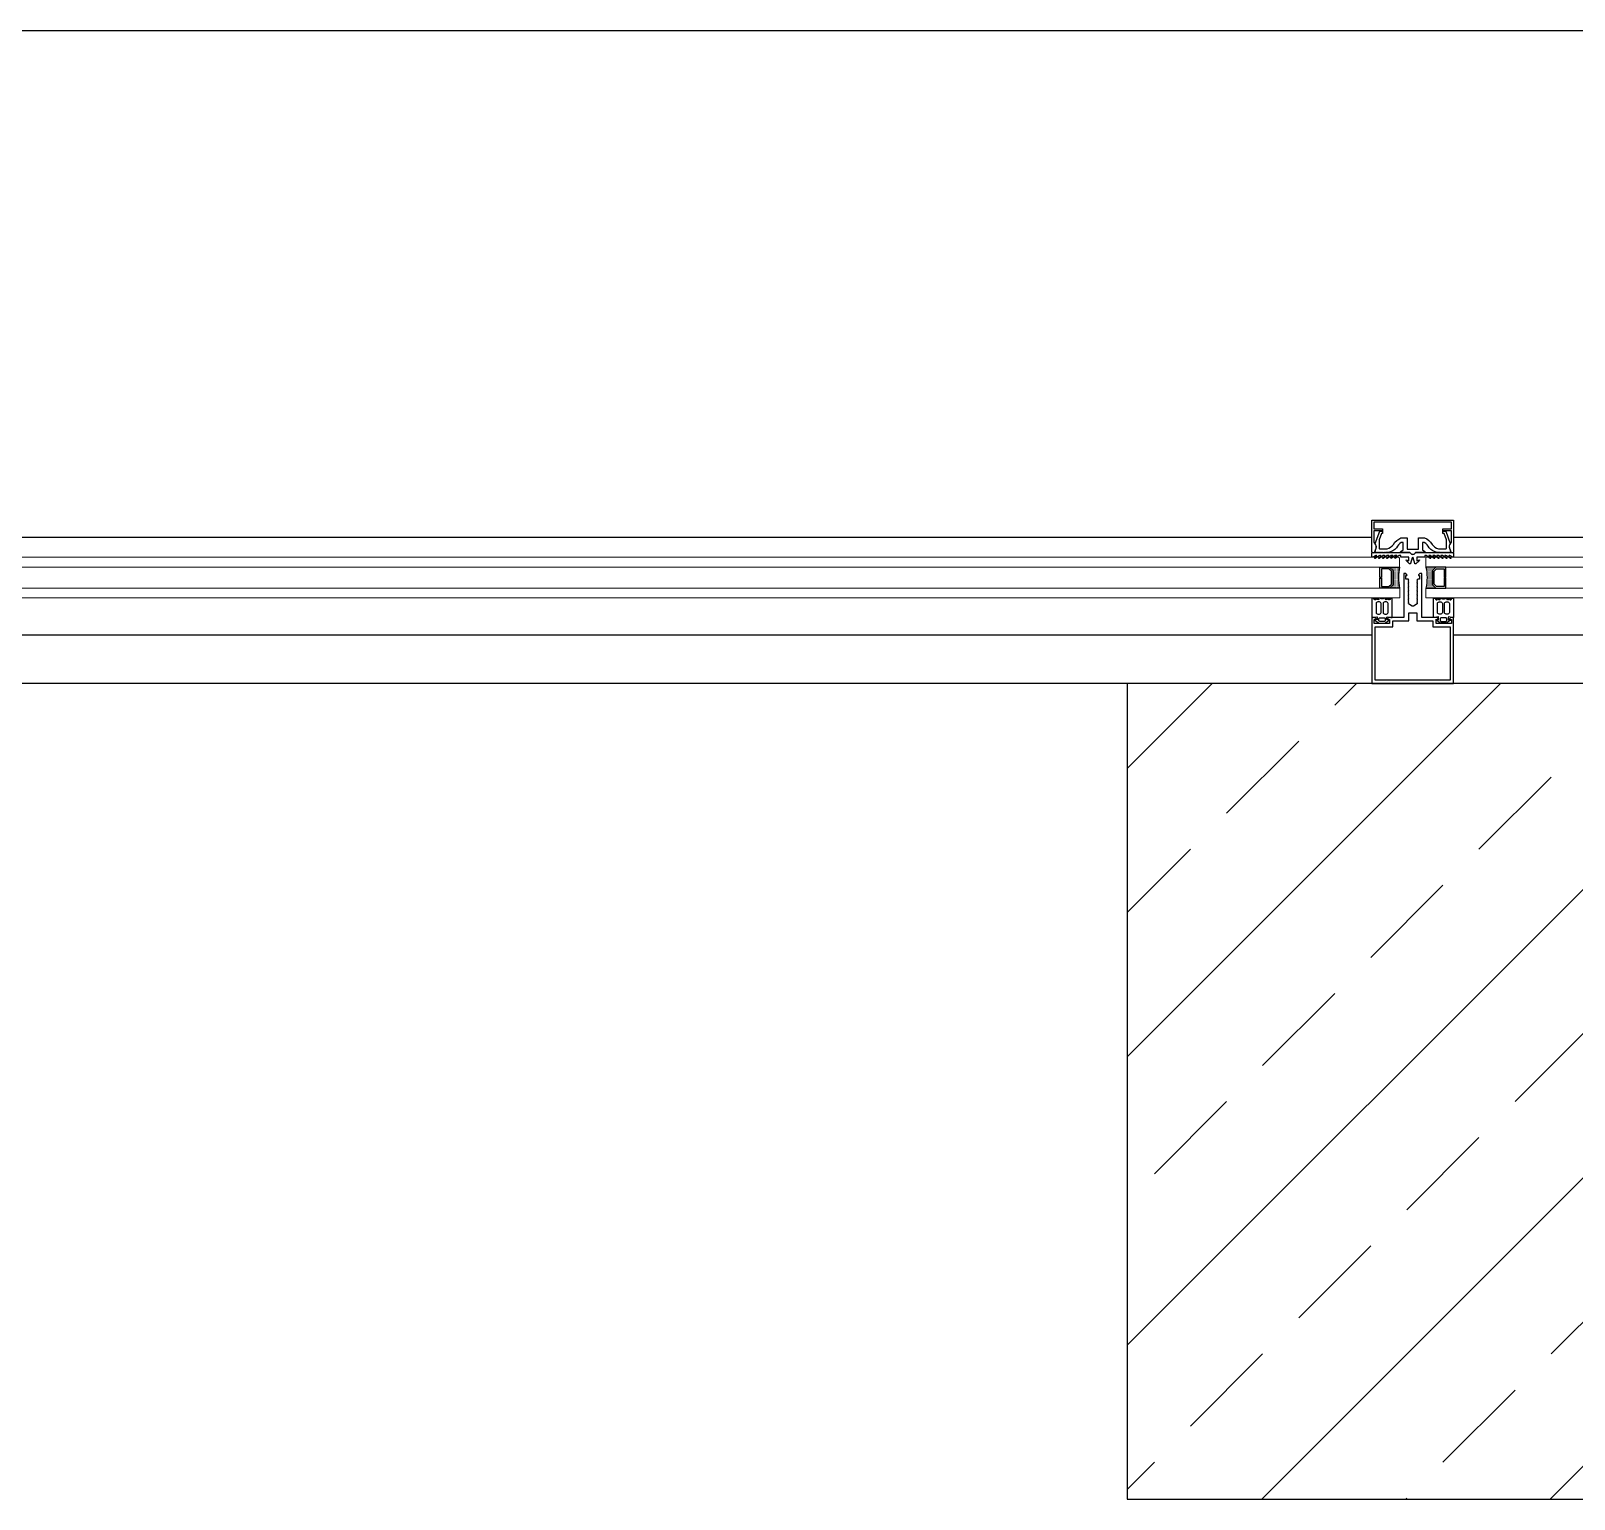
# Model space of a CAD drawing. Header units: centimetres. Extents: x 681015 to 688218, y 3995806 to 4004619.
# Drawn here: x 683441.8 to 683536.4, y 4003357.7 to 4003447.7 of the extents above; entities that cross this region are included whole.
import ezdxf

# ---------------------------------------------------------------- set-up
doc = ezdxf.new("R2010")
doc.units = ezdxf.units.CM
doc.header["$LTSCALE"] = 100
doc.header["$MEASUREMENT"] = 0
doc.linetypes.add('DUZ', pattern=[500, 500])
doc.layers.get('0').update_dxf_attribs({"linetype": 'DUZ'})
for name, color, linetype in [('ALM', 113, 'Continuous'), ('B-H', 34, 'Continuous'), ('BA', 6, 'Continuous'), ('DUV', 4, 'Continuous'), ('GOR1', 9, 'Continuous'), ('TARAMA', 54, 'Continuous')]:
    doc.layers.add(name, color=color, linetype=linetype)
doc.layers.add('CAM', color=151, linetype='Continuous', lineweight=15)

# ---------------------------------------------------------------- blocks, each defined once
blk = doc.blocks.new('A$C5FE96F92')
at = {"layer": 'TARAMA'}
h = blk.add_hatch(dxfattribs=at)
h.set_pattern_fill('DOTS', color=4, scale=0.2, style=0)
h.set_pattern_definition([(0, (790.05817, 737.7273), (0.15875, 0.3175), [0, -0.3175])])
edge = h.paths.add_edge_path()
edge.add_line((12.97, 6.13), (10.85, 4.01))
edge.add_line((10.85, 4.01), (2.12, 4.01))
edge.add_line((2.12, 4.01), (0, 6.13))
edge.add_line((0, 6.13), (0, 0))
edge.add_arc((6.49, -29.65), 30.35, 77.66377, 102.33612, ccw=False)
edge.add_line((12.97, 0), (12.97, 6.13))
at = {"layer": 'TARAMA', "color": 0}
blk.add_lwpolyline([(12.97, 12.13), (6.91, 12.13), (6.91, 11.13), (11.97, 11.13), (11.97, 6.54), (10.43, 5.01), (2.54, 5.01), (1, 6.54), (1, 11.13), (6.49, 11.13), (6.49, 12.13), (0, 12.13), (0, 6.13), (2.12, 4.01), (10.85, 4.01), (12.97, 6.13)], close=True, dxfattribs=at)
blk.add_lwpolyline([(12.97, 6.13), (10.85, 4.01), (2.12, 4.01), (0, 6.13), (0, 0, -0.108071), (12.97, 0)], format="xyb", close=True, dxfattribs=at)
blk = doc.blocks.new('A$C195C4F4A')
at = {"color": 0}
for points in [[(0, 15.38), (0.77, 15.38, -0.275602), (0.88, 15.32, -0.004194), (0.89, 15.31), (1.48, 14.52, 0.280116), (1.71, 14.38), (2.25, 14.38, 0.708972), (2.32, 14.56), (1.7, 15.14, -0.796856), (1.75, 15.38), (2.05, 15.38, -0.115115), (2.29, 15.32), (3.38, 14.55, 0.22004), (3.91, 14.38), (3.98, 14.38, 0.817314), (4.05, 14.71), (3.21, 15.09, -0.557577), (3.27, 15.38), (3.86, 15.38, -0.094678), (4.21, 15.3), (5.6, 14.9, 0.12718), (5.77, 14.88), (6.62, 14.88, 0.12718), (6.79, 14.9), (8.18, 15.3, -0.094678), (8.53, 15.38), (9.11, 15.38, -0.557577), (9.18, 15.09), (8.33, 14.71, 0.817314), (8.41, 14.38), (8.48, 14.38, 0.22004), (9.01, 14.55), (10.1, 15.32, -0.115115), (10.34, 15.38), (10.64, 15.38, -0.796856), (10.69, 15.14), (10.07, 14.56, 0.708972), (10.13, 14.38), (10.68, 14.38, 0.280116), (10.91, 14.52), (11.5, 15.31, -0.28012), (11.62, 15.38), (12.39, 15.38), (12.39, 3.38), (11.63, 3.38), (9.38, 3.82, 0.414214), (9.18, 3.62), (9.18, 2.15, 0.488737), (9.44, 2), (10.65, 2.28, -0.590166), (10.77, 2.13), (10.41, 1.52), (7.93, 0.02, -0.078055), (7.82, 0), (4.57, 0, -0.078055), (4.46, 0.02), (1.97, 1.52), (1.62, 2.13, -0.590166), (1.74, 2.28), (2.95, 2, 0.488737), (3.21, 2.15), (3.21, 3.62, 0.414214), (3.01, 3.82), (0.76, 3.38), (0, 3.38)], [(2.53, 6.57), (2.53, 12.01, -0.414214), (3.53, 13.01), (4.53, 13.01, -0.414214), (5.53, 12.01), (5.53, 6.57, -0.414214), (4.53, 5.57), (3.53, 5.57, -0.414214)], [(6.82, 6.57), (6.82, 12.01, -0.414214), (7.82, 13.01), (8.82, 13.01, -0.414214), (9.82, 12.01), (9.82, 6.57, -0.414214), (8.82, 5.57), (7.82, 5.57, -0.414214)], [(4.21, 2.69), (4.21, 1.58, 0.414214), (4.71, 1.08), (7.68, 1.08, 0.414214), (8.18, 1.58), (8.18, 2.69, 0.414214), (7.68, 3.19), (4.71, 3.19, 0.414214)]]:
    blk.add_lwpolyline(points, format="xyb", close=True, dxfattribs=at)

msp = doc.modelspace()

# ---------------------------------------------------------------- hatches: boundary and pattern name
at = {"layer": 'B-H'}
h = msp.add_hatch(dxfattribs=at)
h.set_pattern_fill('ANSI33', color=256, scale=50, angle=360, style=0)
h.set_pattern_definition([(45, (525.103, -43129.298), (-8.838834765, 8.838834765), []), (45, (533.941, -43129.298), (-8.838834765, 8.838834765), [6.25, -3.125])])
h.paths.add_polyline_path([(683509.038, 4003357.706), (683559.038, 4003357.706), (683559.038, 4003407.706), (683509.038, 4003407.706)])

# ---------------------------------------------------------------- linework, layer by layer
msp.add_lwpolyline([(683526.192, 4003415.939), (683526.892, 4003415.939), (683526.892, 4003416.635), (683527.268, 4003416.635, -0.142905), (683527.73, 4003416.231, 0.157661), (683528.114, 4003415.948), (683528.535, 4003415.948, 0.459998), (683528.6, 4003416.007), (683528.603, 4003416.506), (683528.46, 4003416.899), (683528.392, 4003416.899), (683528.392, 4003417.049), (683528.565, 4003417.049), (683528.842, 4003416.288), (683528.843, 4003416.278), (683528.84, 4003416.267, 0.105867), (683528.779, 4003416.129, 0.126455), (683528.792, 4003416.007), (683528.889, 4003415.739), (683528.832, 4003415.739), (683528.818, 4003415.719), (683528.788, 4003415.759), (683528.758, 4003415.719), (683528.728, 4003415.759), (683528.698, 4003415.719), (683528.668, 4003415.759), (683528.638, 4003415.719), (683528.608, 4003415.759), (683528.578, 4003415.719), (683528.548, 4003415.759), (683528.518, 4003415.719), (683528.488, 4003415.759), (683528.458, 4003415.719), (683528.428, 4003415.759), (683528.398, 4003415.719), (683528.368, 4003415.759), (683528.338, 4003415.719), (683528.308, 4003415.759), (683528.278, 4003415.719), (683528.248, 4003415.759), (683528.218, 4003415.719), (683528.188, 4003415.759), (683528.173, 4003415.739), (683528.06, 4003415.739, -0.212081), (683527.549, 4003416.027, 0.116538), (683527.246, 4003416.352), (683527.142, 4003416.352), (683527.142, 4003415.889), (683527.142, 4003415.889, -0.797123), (683527.142, 4003415.889), (683527.142, 4003415.889), (683527.275, 4003415.788, -0.797123), (683527.272, 4003415.739), (683527.272, 4003415.739), (683527.272, 4003415.739), (683526.764, 4003415.739), (683526.764, 4003415.739), (683526.764, 4003415.739, 0.253164), (683526.68, 4003415.694, -0.253164), (683526.542, 4003415.619, -0.253164), (683526.404, 4003415.694, 0.253164), (683526.32, 4003415.739), (683526.32, 4003415.739), (683526.32, 4003415.739), (683525.813, 4003415.739), (683525.813, 4003415.739), (683525.813, 4003415.739, -0.797123), (683525.81, 4003415.788), (683525.943, 4003415.889), (683525.943, 4003415.889, -0.797123), (683525.943, 4003415.889), (683525.943, 4003415.889), (683525.943, 4003416.352), (683525.838, 4003416.352, 0.116538), (683525.535, 4003416.027, -0.212081), (683525.025, 4003415.739), (683524.912, 4003415.739), (683524.897, 4003415.759), (683524.867, 4003415.719), (683524.837, 4003415.759), (683524.807, 4003415.719), (683524.777, 4003415.759), (683524.747, 4003415.719), (683524.717, 4003415.759), (683524.687, 4003415.719), (683524.657, 4003415.759), (683524.627, 4003415.719), (683524.597, 4003415.759), (683524.567, 4003415.719), (683524.537, 4003415.759), (683524.507, 4003415.719), (683524.477, 4003415.759), (683524.447, 4003415.719), (683524.417, 4003415.759), (683524.387, 4003415.719), (683524.357, 4003415.759), (683524.327, 4003415.719), (683524.297, 4003415.759), (683524.267, 4003415.719), (683524.252, 4003415.739), (683524.196, 4003415.739), (683524.293, 4003416.007, 0.126455), (683524.305, 4003416.129, 0.105867), (683524.245, 4003416.267), (683524.242, 4003416.278), (683524.243, 4003416.288), (683524.52, 4003417.049), (683524.693, 4003417.049), (683524.693, 4003416.899), (683524.625, 4003416.899), (683524.482, 4003416.506), (683524.485, 4003416.007, 0.459998), (683524.55, 4003415.948), (683524.971, 4003415.948, 0.157661), (683525.355, 4003416.231, -0.142905), (683525.816, 4003416.635), (683526.192, 4003416.635), (683526.192, 4003415.939)], format="xyb")
msp.add_lwpolyline([(683526.68, 4003415.693, 0.253164), (683526.68, 4003415.693, -0.253164), (683526.764, 4003415.738), (683528.896, 4003415.738, -0.211017), (683528.909, 4003415.734, 0.38663), (683529.031, 4003415.724, -0.70801), (683529.043, 4003415.721), (683529.043, 4003415.436), (683528.991, 4003415.436), (683528.851, 4003415.536, 0.216707), (683528.769, 4003415.542, 0.471691), (683528.757, 4003415.514), (683528.878, 4003415.39, -0.340332), (683528.863, 4003415.357, -0.372354), (683528.849, 4003415.357), (683528.604, 4003415.537, 0.216707), (683528.522, 4003415.543, 0.471691), (683528.51, 4003415.515), (683528.631, 4003415.391, -0.340332), (683528.616, 4003415.358, -0.372354), (683528.602, 4003415.358), (683528.357, 4003415.538, 0.216707), (683528.275, 4003415.544, 0.471691), (683528.262, 4003415.516), (683528.383, 4003415.392, -0.340332), (683528.369, 4003415.359, -0.372354), (683528.355, 4003415.359), (683528.11, 4003415.539, 0.216707), (683528.027, 4003415.545, 0.471691), (683528.015, 4003415.517), (683528.136, 4003415.393, -0.340332), (683528.122, 4003415.36, -0.372354), (683528.108, 4003415.36), (683527.863, 4003415.54, 0.216707), (683527.78, 4003415.546, 0.471691), (683527.768, 4003415.518), (683527.889, 4003415.394, -0.340332), (683527.875, 4003415.361, -0.372354), (683527.861, 4003415.361), (683527.615, 4003415.541, 0.216707), (683527.533, 4003415.547, 0.471691), (683527.521, 4003415.519), (683527.642, 4003415.394, -0.340332), (683527.627, 4003415.361, -0.372354), (683527.614, 4003415.361), (683527.368, 4003415.541, 0.216707), (683527.286, 4003415.547, 0.471691), (683527.274, 4003415.519), (683527.274, 4003415.438), (683526.792, 4003415.438), (683526.792, 4003415.218), (683526.957, 4003415.288), (683526.928, 4003415.216), (683526.739, 4003415.039, -0.076659), (683526.732, 4003415.038), (683526.691, 4003415.038, -0.414214), (683526.672, 4003415.059), (683526.572, 4003415.414, 0.349501), (683526.572, 4003415.414, 0.796268), (683526.511, 4003415.414), (683526.411, 4003415.059, -0.414214), (683526.393, 4003415.038), (683526.351, 4003415.038, -0.076659), (683526.345, 4003415.039), (683526.155, 4003415.216), (683526.127, 4003415.288), (683526.292, 4003415.218), (683526.292, 4003415.438), (683525.81, 4003415.438), (683525.81, 4003415.519, 0.471691), (683525.798, 4003415.547, 0.216707), (683525.716, 4003415.541), (683525.47, 4003415.361, -0.372354), (683525.456, 4003415.361, -0.340332), (683525.442, 4003415.394), (683525.563, 4003415.519, 0.471691), (683525.551, 4003415.547, 0.216707), (683525.468, 4003415.541), (683525.223, 4003415.361, -0.372354), (683525.209, 4003415.361, -0.340332), (683525.195, 4003415.394), (683525.316, 4003415.518, 0.471691), (683525.304, 4003415.546, 0.216707), (683525.221, 4003415.54), (683524.976, 4003415.36, -0.372354), (683524.962, 4003415.36, -0.340332), (683524.948, 4003415.393), (683525.069, 4003415.517, 0.471691), (683525.056, 4003415.545, 0.216707), (683524.974, 4003415.539), (683524.729, 4003415.359, -0.372354), (683524.715, 4003415.359, -0.340332), (683524.7, 4003415.392), (683524.821, 4003415.516, 0.471691), (683524.809, 4003415.544, 0.216707), (683524.727, 4003415.538), (683524.481, 4003415.358, -0.372354), (683524.468, 4003415.358, -0.340332), (683524.453, 4003415.391), (683524.574, 4003415.515, 0.471691), (683524.562, 4003415.543, 0.216707), (683524.48, 4003415.537), (683524.234, 4003415.357, -0.372354), (683524.22, 4003415.357, -0.340332), (683524.206, 4003415.39), (683524.327, 4003415.514, 0.471691), (683524.315, 4003415.542, 0.216707), (683524.232, 4003415.536), (683524.093, 4003415.436), (683524.041, 4003415.436), (683524.041, 4003415.721, -0.70801), (683524.053, 4003415.724, 0.38663), (683524.175, 4003415.734, -0.211017), (683524.188, 4003415.738), (683526.32, 4003415.738, -0.253164), (683526.404, 4003415.693, 0.541002)], format="xyb", close=True)
at = {"layer": 'ALM'}
for points in [[(683524.161, 4003417.586), (683524.161, 4003417.586), (683524.161, 4003417.186), (683524.691, 4003417.186), (683524.691, 4003417.066), (683524.161, 4003417.066), (683524.161, 4003416.372), (683524.26, 4003416.201, -0.221695), (683524.277, 4003416.004), (683524.209, 4003415.756, -0.760324), (683524.041, 4003415.781), (683524.041, 4003417.706), (683524.041, 4003417.706), (683529.041, 4003417.706), (683529.041, 4003415.781, -0.760324), (683528.873, 4003415.756), (683528.805, 4003416.004, -0.221695), (683528.822, 4003416.201), (683528.921, 4003416.372), (683528.921, 4003417.066), (683528.391, 4003417.066), (683528.391, 4003417.186), (683528.921, 4003417.186), (683528.921, 4003417.586)], [(683526.291, 4003413.02), (683526.256, 4003413.055), (683526.291, 4003413.09), (683526.256, 4003413.125), (683526.291, 4003413.16), (683526.256, 4003413.195), (683526.291, 4003413.23), (683526.256, 4003413.265), (683526.291, 4003413.3), (683526.256, 4003413.335), (683526.291, 4003413.37), (683526.256, 4003413.405), (683526.291, 4003413.44), (683526.256, 4003413.475), (683526.291, 4003413.51), (683526.256, 4003413.545), (683526.291, 4003413.58), (683526.256, 4003413.615), (683526.291, 4003413.65), (683526.256, 4003413.685), (683526.291, 4003413.72), (683526.256, 4003413.755), (683526.291, 4003413.79), (683526.256, 4003413.825), (683526.291, 4003413.86), (683526.256, 4003413.895), (683526.291, 4003413.93), (683526.256, 4003413.965), (683526.291, 4003414), (683526.256, 4003414.035), (683526.291, 4003414.07, 0.361254), (683526.266, 4003414.09), (683526.121, 4003414.09), (683526.121, 4003414.32), (683526.166, 4003414.32, 0.668179), (683526.184, 4003414.363), (683526.107, 4003414.44), (683525.991, 4003414.44), (683525.991, 4003411.74), (683525.076, 4003411.74), (683524.991, 4003411.656), (683524.991, 4003411.645, 0.414214), (683525.016, 4003411.62), (683525.111, 4003411.62), (683525.111, 4003411.37), (683524.171, 4003411.37), (683524.171, 4003411.62), (683524.266, 4003411.62, 0.414214), (683524.291, 4003411.645), (683524.291, 4003411.656), (683524.207, 4003411.74), (683524.041, 4003411.74), (683524.041, 4003407.706), (683529.041, 4003407.706), (683529.041, 4003411.74), (683528.876, 4003411.74), (683528.791, 4003411.656), (683528.791, 4003411.645, 0.414214), (683528.816, 4003411.62), (683528.911, 4003411.62), (683528.911, 4003411.37), (683527.971, 4003411.37), (683527.971, 4003411.62), (683528.066, 4003411.62, 0.414214), (683528.091, 4003411.645), (683528.091, 4003411.656), (683528.007, 4003411.74), (683527.091, 4003411.74), (683527.091, 4003414.44), (683526.976, 4003414.44), (683526.899, 4003414.363, 0.668179), (683526.916, 4003414.32), (683526.961, 4003414.32), (683526.961, 4003414.09), (683526.846, 4003414.09), (683526.791, 4003414.035), (683526.826, 4003414), (683526.791, 4003413.965), (683526.826, 4003413.93), (683526.791, 4003413.895), (683526.826, 4003413.86), (683526.791, 4003413.825), (683526.826, 4003413.79), (683526.791, 4003413.755), (683526.826, 4003413.72), (683526.791, 4003413.685), (683526.826, 4003413.65), (683526.791, 4003413.615), (683526.826, 4003413.58), (683526.791, 4003413.545), (683526.826, 4003413.51), (683526.791, 4003413.475), (683526.826, 4003413.44), (683526.791, 4003413.405), (683526.826, 4003413.37), (683526.791, 4003413.335), (683526.826, 4003413.3), (683526.791, 4003413.265), (683526.826, 4003413.23), (683526.791, 4003413.195), (683526.826, 4003413.16), (683526.791, 4003413.125), (683526.826, 4003413.09), (683526.791, 4003413.055), (683526.826, 4003413.02), (683526.791, 4003412.985), (683526.826, 4003412.95), (683526.791, 4003412.915), (683526.826, 4003412.88), (683526.791, 4003412.845), (683526.826, 4003412.81), (683526.791, 4003412.775), (683526.826, 4003412.74), (683526.791, 4003412.705), (683526.826, 4003412.67), (683526.791, 4003412.635), (683526.826, 4003412.6), (683526.81, 4003412.584), (683526.579, 4003412.451, -0.267949), (683526.504, 4003412.451), (683526.274, 4003412.583), (683526.291, 4003412.6), (683526.256, 4003412.635), (683526.291, 4003412.67), (683526.256, 4003412.705), (683526.291, 4003412.74), (683526.256, 4003412.775), (683526.291, 4003412.81), (683526.256, 4003412.845), (683526.291, 4003412.88), (683526.256, 4003412.915), (683526.291, 4003412.95), (683526.256, 4003412.985)], [(683524.241, 4003411.17), (683525.311, 4003411.17), (683525.311, 4003411.54), (683526.291, 4003411.54), (683526.291, 4003412.04), (683526.791, 4003412.04), (683526.791, 4003411.54), (683527.771, 4003411.54), (683527.771, 4003411.17), (683528.841, 4003411.17), (683528.841, 4003411.17, 1), (683528.841, 4003411.17), (683528.841, 4003407.906, 1), (683528.841, 4003407.906), (683528.841, 4003407.906), (683524.241, 4003407.906), (683524.241, 4003407.906, 1), (683524.241, 4003407.906), (683524.241, 4003411.17, 1), (683524.241, 4003411.17)]]:
    msp.add_lwpolyline(points, format="xyb", close=True, dxfattribs=at)
at = {"layer": 'BA'}
msp.add_lwpolyline([(683559.038, 4003407.706), (683509.038, 4003407.706), (683509.038, 4003357.706), (683559.038, 4003357.706)], close=True, dxfattribs=at)
at = {"layer": 'CAM', "lineweight": 20}
for points in [[(683427.347, 4003414.841), (683427.347, 4003415.441), (683525.643, 4003415.441, -0.414498), (683525.736, 4003415.348), (683525.736, 4003414.841), (683427.347, 4003414.841)], [(683527.347, 4003414.841), (683527.347, 4003415.441), (683625.643, 4003415.441, -0.414498), (683625.736, 4003415.348), (683625.736, 4003414.841), (683527.347, 4003414.841)]]:
    msp.add_lwpolyline(points, format="xyb", dxfattribs=at)
for points in [[(683427.347, 4003412.944), (683427.347, 4003413.544), (683525.738, 4003413.544), (683525.738, 4003412.944), (683427.347, 4003412.944)], [(683527.347, 4003412.944), (683527.347, 4003413.544), (683625.737, 4003413.544), (683625.737, 4003412.944), (683527.347, 4003412.944)]]:
    msp.add_lwpolyline(points, dxfattribs=at)
at = {"layer": 'DUV'}
msp.add_line((685029.038, 4003447.706), (682674.038, 4003447.706), dxfattribs=at)
at = {"layer": 'GOR1'}
for p, q in [((683524.043, 4003416.645), (683429.041, 4003416.645)), ((683624.043, 4003416.645), (683529.041, 4003416.645)), ((683429.042, 4003410.679), (683524.043, 4003410.679)), ((683529.041, 4003410.679), (683624.043, 4003410.679)), ((683524.041, 4003407.706), (683429.042, 4003407.706)), ((683624.041, 4003407.706), (683529.041, 4003407.706))]:
    msp.add_line(p, q, dxfattribs=at)

# ---------------------------------------------------------------- block references
at = {"yscale": 0.1000000005587935}
for p, xscale, zscale, rotation in [((683525.736, 4003414.841), -0.1000000005587935, 0.1, 89.99999999999912), ((683527.347, 4003414.841), 0.1000000005587935, 0.1000000005587935, 270)]:
    msp.add_blockref('A$C5FE96F92', p, dxfattribs=dict(at, xscale=xscale, zscale=zscale, rotation=rotation))
at = {"linetype": 'ByBlock', "yscale": 0.1000000005587935}
for p, xscale, zscale in [((683525.28, 4003411.402), -0.1000000005587935, 0.1), ((683527.802, 4003411.402), 0.1000000005587935, 0.1000000005587935)]:
    msp.add_blockref('A$C195C4F4A', p, dxfattribs=dict(at, xscale=xscale, zscale=zscale))

doc.saveas('drawing.dxf')
